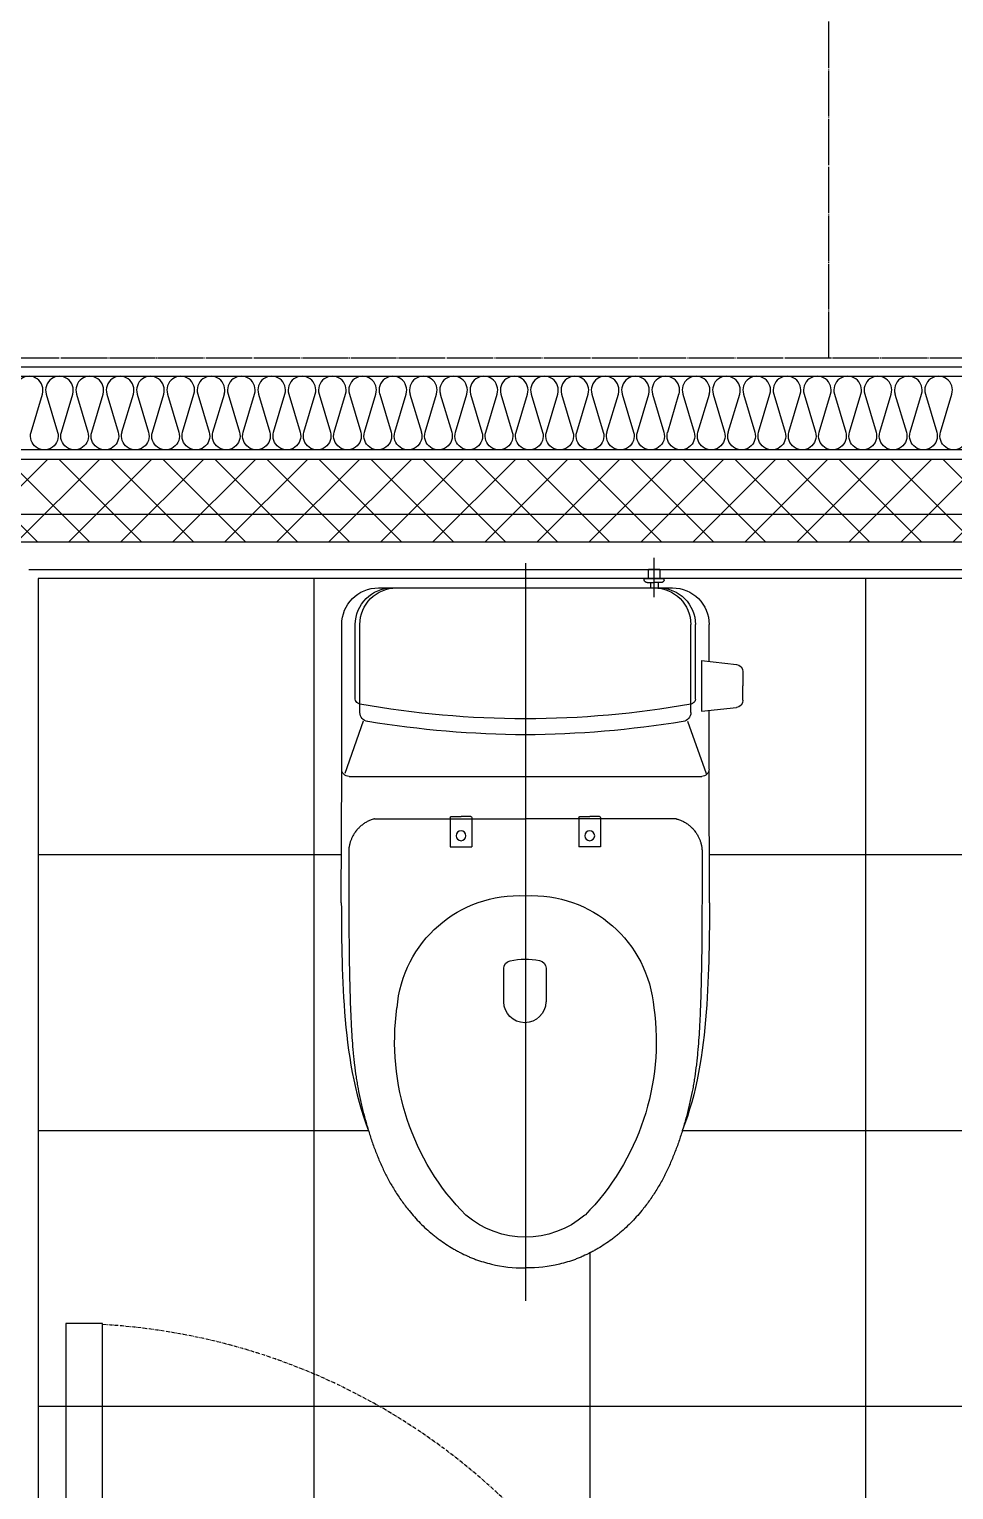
# Model space of a CAD drawing. Header units: millimetres. Extents: x 18456 to 179493, y -203649 to 469211.
# Drawn here: x 143035 to 144041, y -105416 to -103828 of the extents above; entities that cross this region are included whole.
import ezdxf

# ---------------------------------------------------------------- set-up
doc = ezdxf.new("R2010")
doc.units = ezdxf.units.MM
doc.linetypes.add('X-평면도(기본형)$0$CEN', pattern=[52.5, 50, -1, 0.5, -1])
doc.linetypes.add('X-평면도(기본형)$0$CENN', pattern=[6.3, 4, -1, 0.3, -1])
for name, color, linetype, true_color in [('X-평면도(기본형)$0$40HAT', 9, 'Continuous', 0x808080), ('X-평면도(기본형)$0$CEN', 1, 'X-평면도(기본형)$0$CEN', 0xff0000), ('X-평면도(기본형)$0$DOOR', 4, 'Continuous', 0x00ffff), ('X-평면도(기본형)$0$FIN', 9, 'Continuous', 0x808080), ('X-평면도(기본형)$0$FUR', 6, 'Continuous', 0xff00ff), ('X-평면도(기본형)$0$INS', 9, 'Continuous', 0x808080), ('X-평면도(기본형)$0$INSUL', 9, 'Continuous', 0x808080), ('X-평면도(기본형)$0$MC', 7, 'Continuous', 0x7f7fff), ('X-평면도(기본형)$0$TIL', 5, 'Continuous', 0x0000ff), ('X-평면도(기본형)$0$W1', 2, 'Continuous', 0xffff00), ('X-평면도(기본형)$0$W2', 3, 'Continuous', 0x00ff00)]:
    doc.layers.add(name, color=color, linetype=linetype, true_color=true_color)

# ---------------------------------------------------------------- blocks, each defined once
blk = doc.blocks.new('X-평면도(기본형)$0$IC708')
at = {"layer": 'X-평면도(기본형)$0$FUR'}
for p, q in [((284262.2, 50655.8), (284105.2, 50655.8)), ((284407.7, 50656.2), (284262.2, 50655.8)), ((284270.3, 50647.8), (284270.3, 50264.1)), ((284065.2, 50615.8), (284065.2, 50296.1)), ((284316.3, 50537.7), (284346.8, 50537.7)), ((284346.8, 50537.7), (284346.8, 50514.2)), ((284316.3, 50514.2), (284346.8, 50514.2)), ((284479.1, 50479.6), (284515.4, 50479.6)), ((284478.9, 50433.5), (284515.4, 50433.5)), ((284316.3, 50397.7), (284346.8, 50397.7)), ((284346.8, 50374.2), (284346.8, 50397.7)), ((284316.3, 50374.2), (284346.8, 50374.2)), ((284055.2, 50321.9), (284045, 50321.9)), ((284045, 50321.9), (284045, 50309.9)), ((284057, 50326.6), (284055.2, 50326.6)), ((284055.2, 50326.6), (284055.2, 50305.1)), ((284059.5, 50323.6), (284059.5, 50315.8)), ((284059.5, 50320), (284065.2, 50320)), ((284045, 50309.9), (284055.2, 50309.9)), ((284057, 50305.1), (284055.2, 50305.1)), ((284059.5, 50308.1), (284059.5, 50315.8)), ((284059.5, 50311.6), (284065.2, 50311.6)), ((284145.3, 50256.1), (284105.2, 50256.1)), ((284144.4, 50264.5), (284199.4, 50264.5)), ((284144.4, 50264.5), (284148.4, 50226.5)), ((284199.4, 50264.5), (284195.3, 50226.5)), ((284262.2, 50256.1), (284198.5, 50256.1)), ((284407.7, 50255.7), (284263, 50256.2)), ((284156.4, 50219.3), (284171.9, 50219.3)), ((284187.4, 50219.3), (284171.9, 50219.3))]:
    blk.add_line(p, q, dxfattribs=at)
at = {"layer": 'X-평면도(기본형)$0$FUR', "ltscale": 30}
for p, q in [((284210.2, 50632.3), (284267.1, 50652.5)), ((284186.2, 50641), (284105.2, 50641)), ((284200.8, 50636), (284105.2, 50636)), ((284191.7, 50636), (284190.7, 50638.1)), ((284075.2, 50315.8), (284032.6, 50315.8)), ((284200.8, 50276), (284105.2, 50276)), ((284186.2, 50271), (284105.2, 50271)), ((284191.7, 50276), (284190.7, 50273.8)), ((284210.2, 50279.6), (284267.1, 50259.4))]:
    blk.add_line(p, q, dxfattribs=at)
at = {"layer": 'X-평면도(기본형)$0$FUR', "linetype": 'Continuous'}
for p, q in [((284316.3, 50619.8), (284316.3, 50456)), ((284314, 50536.7), (284314, 50526)), ((284314, 50515.2), (284314, 50526)), ((284315, 50537.7), (284316.3, 50537.7)), ((284315, 50514.2), (284316.3, 50514.2)), ((284315, 50514.2), (284316.3, 50514.2)), ((284316.3, 50292.1), (284316.3, 50456)), ((284315, 50397.7), (284315.1, 50397.7)), ((284315, 50397.7), (284316.3, 50397.7)), ((284314, 50396.7), (284314, 50386)), ((284314, 50375.2), (284314, 50386)), ((284315, 50374.2), (284316.3, 50374.2))]:
    blk.add_line(p, q, dxfattribs=at)
at = {"layer": 'X-평면도(기본형)$0$FUR', "color": 1, "ltscale": 30, "true_color": 0xff0000}
blk.add_line((284038.3, 50456), (284840.4, 50456), dxfattribs=at)
at = {"layer": 'X-평면도(기본형)$0$FUR'}
for centre in [(284334.8, 50526), (284334.8, 50386)]:
    blk.add_circle(centre, 5.41, dxfattribs=at)
for centre, radius, start, end in [((284105.2, 50615.8), 40, 90, 180), ((284262.3, 50647.8), 8, 0, 90.1413), ((284105.2, 50601), 40, 90, 180), ((284105.2, 50596), 40, 90, 180), ((284200.8, 50626), 10, 9.0759, 90), ((283058.1, 50443.4), 1167.2, 0.6154, 9.0759), ((284532.6, 50463.3), 132.7, 94.5982, 183.1792), ((284558.8, 50329.7), 268.5, 45.3716, 97.8899), ((284671.7, 50456), 99.6, 319.4521, 40.5479), ((284479.1, 50471), 8.57, 90, 168.5807), ((284515.1, 50456.6), 23, 270.7437, 89.2563), ((284552.8, 50456.1), 83.8, 168.5807, 190.7683), ((283058.1, 50468.5), 1167.2, 350.9241, 359.3846), ((284532.6, 50448.6), 132.7, 176.8208, 265.4018), ((284478.9, 50442.1), 8.57, 190.7683, 270), ((284558.8, 50582.2), 268.5, 262.1101, 314.6284), ((284056.4, 50323.6), 3.06, 0, 79.0464), ((284056.4, 50308.1), 3.06, 280.9536, 360), ((284105.2, 50316), 40, 180, 270), ((284105.2, 50311), 40, 180, 270), ((284105.2, 50296.1), 40, 180, 270), ((284200.8, 50286), 10, 270, 350.9241), ((284262.3, 50264.1), 8, 269.8587, 0), ((284156.4, 50227.3), 8, 186.0875, 270), ((284187.4, 50227.3), 8, 270, 353.9125)]:
    blk.add_arc(centre, radius, start, end, dxfattribs=at)
at = {"layer": 'X-평면도(기본형)$0$FUR', "ltscale": 30}
for centre, radius, start, end in [((284186.2, 50636), 5, 24.9671, 90), ((283182.2, 50456), 1025.4, 349.8897, 10.1103), ((284186.2, 50276), 5, 270, 335.0329)]:
    blk.add_arc(centre, radius, start, end, dxfattribs=at)
at = {"layer": 'X-평면도(기본형)$0$FUR', "linetype": 'Continuous'}
for centre, start, end in [((284315, 50536.7), 90, 179), ((284315, 50515.2), 181, 270), ((284315, 50396.7), 90, 179), ((284315, 50375.2), 181, 270)]:
    blk.add_arc(centre, 1, start, end, dxfattribs=at)
at = {"layer": 'X-평면도(기본형)$0$FUR'}
for points in [[(284407.7, 50656.2), (284440.7, 50656.1, 0), (284527.5, 50655.8, 0), (284614.7, 50642.5, 0), (284655.6, 50626.7, 0)], [(284407.7, 50255.7), (284440.7, 50255.8, 0), (284527.5, 50256.2, 0), (284614.7, 50269.4, 0), (284655.6, 50285.3, 0)]]:
    blk.add_open_spline(points, degree=3, knots=[0, 0, 0, 0, 129.171274, 260.661175, 260.661175, 260.661175, 260.661175], dxfattribs=at)
at = {"layer": 'X-평면도(기본형)$0$FUR', "linetype": 'Continuous'}
for points, degree, knots in [([(284316.3, 50619.8), (284316.4, 50620.1, 0), (284316.5, 50620.4, 0), (284316.7, 50621.1, 0), (284316.9, 50622, 0), (284317.3, 50622.9, 0), (284317.7, 50624.2, 0), (284317.9, 50624.8, 0), (284318.5, 50626, 0), (284318.7, 50626.6, 0), (284319.6, 50628.3, 0), (284320.2, 50629.4, 0), (284321.6, 50631.6, 0), (284322.4, 50632.7, 0), (284323.6, 50634.2, 0), (284324.2, 50634.9, 0), (284324.8, 50635.7, 0), (284325.1, 50636, 0), (284325.3, 50636.1, 0), (284325.5, 50636.4, 0), (284326.5, 50637.4, 0), (284327.5, 50638.4, 0), (284328.6, 50639.3, 0), (284328.8, 50639.4, 0), (284329, 50639.6, 0), (284329.4, 50639.9, 0), (284329.7, 50640.2, 0), (284330.5, 50640.8, 0), (284331, 50641.2, 0), (284332.1, 50641.9, 0), (284332.6, 50642.2, 0), (284333.7, 50642.9, 0), (284334.2, 50643.2, 0), (284334.8, 50643.5, 0)], 3, [0, 0, 0, 0, 0.03125, 0.03125, 0.0625, 0.125, 0.125, 0.1875, 0.1875, 0.25, 0.25, 0.375, 0.375, 0.5, 0.5, 0.5625, 0.59375, 0.59375, 0.609375, 0.609375, 0.625, 0.75, 0.75, 0.765625, 0.765625, 0.78125, 0.8125, 0.8125, 0.875, 0.875, 0.9375, 0.9375, 1, 1, 1, 1]), ([(284334.8, 50643.5), (284335.2, 50643.8, 0), (284335.7, 50644, 0), (284336.7, 50644.5, 0), (284338.1, 50645.2, 0), (284340.6, 50646.2, 0), (284343, 50646.9, 0), (284344.3, 50647.2, 0), (284344.8, 50647.3, 0), (284345.1, 50647.4, 0), (284345.9, 50647.5, 0), (284346.4, 50647.6, 0), (284347.5, 50647.8, 0), (284348.1, 50647.9, 0), (284348.9, 50648, 0), (284349.2, 50648, 0), (284349.7, 50648.1, 0), (284350.3, 50648.1, 0), (284351, 50648.2, 0), (284351.4, 50648.2, 0), (284351.6, 50648.2, 0), (284351.6, 50648.2, 0), (284351.7, 50648.2, 0), (284351.7, 50648.2, 0), (284351.8, 50648.2, 0), (284352.4, 50648.2, 0), (284353.1, 50648.2, 0), (284353.8, 50648.2, 0), (284353.9, 50648.2, 0), (284354, 50648.2, 0), (284354.2, 50648.2, 0), (284354.6, 50648.2, 0), (284355.5, 50648.2, 0), (284356.9, 50648.2, 0), (284358, 50648.2, 0), (284359.1, 50648.2, 0), (284359.7, 50648.2, 0), (284362.4, 50648.2, 0), (284364.6, 50648.2, 0), (284367.9, 50648.2, 0), (284369, 50648.2, 0), (284371.2, 50648.2, 0), (284376.6, 50648.2, 0), (284399.7, 50648.1, 0), (284421.6, 50648, 0), (284441.3, 50647.9, 0), (284443.5, 50647.9, 0), (284447.9, 50647.8, 0), (284454.5, 50647.8, 0), (284469.8, 50647.6, 0), (284491.8, 50647.2, 0), (284509.9, 50646.7, 0), (284519.2, 50646.4, 0), (284520.3, 50646.3, 0), (284520.8, 50646.3, 0), (284522.5, 50646.2, 0), (284525.8, 50646.1, 0), (284531.2, 50645.9, 0), (284535.6, 50645.7, 0), (284538.9, 50645.5, 0), (284540, 50645.5, 0), (284542.2, 50645.4, 0), (284552.1, 50644.8, 0), (284561.9, 50644.2, 0), (284572.9, 50643.1, 0), (284575, 50642.9, 0), (284579.4, 50642.5, 0), (284586, 50641.7, 0), (284594.7, 50640.5, 0), (284601.2, 50639.5, 0), (284604.4, 50638.9, 0), (284605.5, 50638.8, 0), (284607.7, 50638.4, 0), (284613.1, 50637.4, 0), (284620.6, 50635.8, 0), (284627.1, 50634.4, 0), (284631.3, 50633.3, 0), (284633.5, 50632.8, 0), (284639.8, 50631.2, 0), (284644.1, 50630, 0), (284652.5, 50627.6, 0), (284656.7, 50626.3, 0), (284665.1, 50623.6, 0), (284669.3, 50622.2, 0), (284675.5, 50619.9, 0), (284677.5, 50619.1, 0), (284681.6, 50617.5, 0), (284687.7, 50615.1, 0), (284695.8, 50611.5, 0), (284701.7, 50608.6, 0), (284704.7, 50607.1, 0), (284705.7, 50606.6, 0), (284707.6, 50605.6, 0), (284712.5, 50603, 0), (284719.1, 50599.1, 0), (284724.7, 50595.5, 0), (284728.3, 50593.1, 0), (284730.1, 50591.8, 0), (284735.5, 50588, 0), (284739, 50585.3, 0), (284742.4, 50582.5, 0)], 3, [0, 0, 0, 0, 0.003906, 0.003906, 0.007812, 0.015625, 0.023437, 0.025391, 0.025391, 0.027344, 0.027344, 0.03125, 0.03125, 0.035156, 0.035156, 0.037109, 0.037109, 0.039062, 0.041016, 0.041992, 0.041992, 0.042236, 0.042236, 0.04248, 0.04248, 0.042969, 0.046875, 0.047363, 0.047363, 0.047852, 0.047852, 0.048828, 0.050781, 0.054688, 0.058594, 0.058594, 0.0625, 0.0625, 0.078125, 0.078125, 0.085937, 0.085937, 0.09375, 0.125, 0.25, 0.25, 0.265625, 0.265625, 0.28125, 0.3125, 0.375, 0.4375, 0.441406, 0.441406, 0.445312, 0.445312, 0.453125, 0.46875, 0.484375, 0.484375, 0.492187, 0.492187, 0.5, 0.5625, 0.5625, 0.578125, 0.578125, 0.59375, 0.625, 0.640625, 0.640625, 0.648437, 0.648437, 0.65625, 0.6875, 0.703125, 0.703125, 0.71875, 0.71875, 0.75, 0.75, 0.78125, 0.78125, 0.8125, 0.8125, 0.828125, 0.828125, 0.84375, 0.875, 0.890625, 0.890625, 0.898437, 0.898437, 0.90625, 0.9375, 0.953125, 0.953125, 0.96875, 0.96875, 1, 1, 1, 1]), ([(284334.8, 50643.5), (284334.8, 50643.5, 0), (284334.8, 50643.5, 0), (284334.8, 50643.5, 0), (284334.8, 50643.5, 0), (284334.8, 50643.5, 0), (284334.8, 50643.5, 0), (284334.8, 50643.5, 0), (284334.8, 50643.6, 0), (284334.8, 50643.6, 0), (284334.8, 50643.6, 0), (284334.8, 50643.6, 0), (284334.8, 50643.5, 0), (284334.8, 50643.5, 0), (284334.8, 50643.5, 0), (284334.8, 50643.5, 0), (284334.8, 50643.5, 0), (284334.8, 50643.5, 0)], 3, [0, 0, 0, 0, 0.1845, 0.236777, 0.29007, 0.34436, 0.399626, 0.455843, 0.512986, 0.571029, 0.629943, 0.689698, 0.750265, 0.81161, 0.873703, 0.936511, 1, 1, 1, 1]), ([(284742.4, 50582.5), (284744.8, 50580.6, 0), (284747.1, 50578.6, 0), (284751.6, 50574.6, 0), (284753.8, 50572.5, 0), (284760.2, 50566.2, 0), (284765.3, 50560.6, 0), (284770.1, 50554.7, 0), (284771.9, 50552.3, 0), (284772.8, 50551.1, 0), (284775.5, 50547.5, 0), (284779, 50542.6, 0), (284783, 50536.1, 0), (284785.3, 50532.2, 0), (284786.7, 50529.6, 0), (284787.4, 50528.2, 0), (284789.5, 50524.2, 0), (284790.8, 50521.5, 0), (284792.6, 50517.3, 0), (284793.2, 50515.9, 0), (284794.4, 50513.1, 0), (284794.9, 50511.7, 0), (284796.5, 50507.4, 0), (284797.4, 50504.6, 0), (284799.2, 50498.8, 0), (284803.1, 50484.2, 0), (284804.8, 50469, 0), (284804.8, 50456.9, 0)], 3, [0, 0, 0, 0, 0.0625, 0.0625, 0.125, 0.125, 0.25, 0.28125, 0.28125, 0.3125, 0.3125, 0.375, 0.4375, 0.46875, 0.46875, 0.5, 0.5, 0.5625, 0.5625, 0.59375, 0.59375, 0.625, 0.625, 0.6875, 0.6875, 0.75, 1, 1, 1, 1]), ([(284742.4, 50329.4), (284744.8, 50331.3, 0), (284747.1, 50333.3, 0), (284751.6, 50337.3, 0), (284753.8, 50339.4, 0), (284760.2, 50345.8, 0), (284765.3, 50351.3, 0), (284770.1, 50357.2, 0), (284771.9, 50359.6, 0), (284772.8, 50360.8, 0), (284775.5, 50364.4, 0), (284779, 50369.4, 0), (284783, 50375.8, 0), (284785.3, 50379.7, 0), (284786.7, 50382.4, 0), (284787.4, 50383.7, 0), (284789.5, 50387.7, 0), (284790.8, 50390.5, 0), (284792.6, 50394.6, 0), (284793.2, 50396, 0), (284794.4, 50398.8, 0), (284794.9, 50400.2, 0), (284796.5, 50404.5, 0), (284797.4, 50407.4, 0), (284799.2, 50413.1, 0), (284803.1, 50427.8, 0), (284804.8, 50442.9, 0), (284804.8, 50455, 0), (284804.8, 50455.3, 0), (284804.8, 50455.6, 0), (284804.8, 50456, 0)], 3, [0, 0, 0, 0, 0.0625, 0.0625, 0.125, 0.125, 0.25, 0.28125, 0.28125, 0.3125, 0.3125, 0.375, 0.4375, 0.46875, 0.46875, 0.5, 0.5, 0.5625, 0.5625, 0.59375, 0.59375, 0.625, 0.625, 0.6875, 0.6875, 0.75, 1, 1, 1, 1.006803, 1.006803, 1.006803, 1.006803]), ([(284804.8, 50456.9), (284804.8, 50456.5, 0), (284804.8, 50456, 0), (284804.8, 50456, 0), (284804.8, 50456, 0)], 2, [0, 0, 0, 1, 1, 1.004333, 1.004333, 1.004333]), ([(284334.8, 50268.4), (284335.2, 50268.1, 0), (284335.7, 50267.9, 0), (284336.7, 50267.4, 0), (284338.1, 50266.7, 0), (284340.6, 50265.7, 0), (284343, 50265, 0), (284344.3, 50264.7, 0), (284344.8, 50264.6, 0), (284345.1, 50264.5, 0), (284345.9, 50264.4, 0), (284346.4, 50264.3, 0), (284347.5, 50264.1, 0), (284348.1, 50264, 0), (284348.9, 50263.9, 0), (284349.2, 50263.9, 0), (284349.7, 50263.9, 0), (284350.3, 50263.8, 0), (284351, 50263.8, 0), (284351.4, 50263.7, 0), (284351.6, 50263.7, 0), (284351.6, 50263.7, 0), (284351.7, 50263.7, 0), (284351.7, 50263.7, 0), (284351.8, 50263.7, 0), (284352.4, 50263.7, 0), (284353.1, 50263.7, 0), (284353.8, 50263.7, 0), (284353.9, 50263.7, 0), (284354, 50263.7, 0), (284354.2, 50263.7, 0), (284354.6, 50263.7, 0), (284355.5, 50263.7, 0), (284356.9, 50263.7, 0), (284358, 50263.7, 0), (284359.1, 50263.7, 0), (284359.7, 50263.7, 0), (284362.4, 50263.7, 0), (284364.6, 50263.7, 0), (284367.9, 50263.7, 0), (284369, 50263.7, 0), (284371.2, 50263.7, 0), (284376.6, 50263.7, 0), (284399.7, 50263.8, 0), (284421.6, 50263.9, 0), (284441.3, 50264, 0), (284443.5, 50264, 0), (284447.9, 50264.1, 0), (284454.5, 50264.1, 0), (284469.8, 50264.3, 0), (284491.8, 50264.7, 0), (284509.9, 50265.2, 0), (284519.2, 50265.6, 0), (284520.3, 50265.6, 0), (284520.8, 50265.6, 0), (284522.5, 50265.7, 0), (284525.8, 50265.8, 0), (284531.2, 50266, 0), (284535.6, 50266.2, 0), (284538.9, 50266.4, 0), (284540, 50266.4, 0), (284542.2, 50266.6, 0), (284552.1, 50267.1, 0), (284561.9, 50267.8, 0), (284572.9, 50268.8, 0), (284575, 50269, 0), (284579.4, 50269.5, 0), (284586, 50270.2, 0), (284594.7, 50271.4, 0), (284601.2, 50272.4, 0), (284604.4, 50273, 0), (284605.5, 50273.2, 0), (284607.7, 50273.5, 0), (284613.1, 50274.5, 0), (284620.6, 50276.1, 0), (284627.1, 50277.5, 0), (284631.3, 50278.6, 0), (284633.5, 50279.1, 0), (284639.8, 50280.7, 0), (284644.1, 50281.9, 0), (284652.5, 50284.3, 0), (284656.7, 50285.6, 0), (284665.1, 50288.3, 0), (284669.3, 50289.7, 0), (284675.5, 50292, 0), (284677.5, 50292.8, 0), (284681.6, 50294.4, 0), (284687.7, 50296.8, 0), (284695.8, 50300.4, 0), (284701.7, 50303.3, 0), (284704.7, 50304.8, 0), (284705.7, 50305.3, 0), (284707.6, 50306.3, 0), (284712.5, 50308.9, 0), (284719.1, 50312.8, 0), (284724.7, 50316.4, 0), (284728.3, 50318.8, 0), (284730.1, 50320.1, 0), (284735.5, 50323.9, 0), (284739, 50326.6, 0), (284742.4, 50329.4, 0)], 3, [0, 0, 0, 0, 0.003906, 0.003906, 0.007812, 0.015625, 0.023437, 0.025391, 0.025391, 0.027344, 0.027344, 0.03125, 0.03125, 0.035156, 0.035156, 0.037109, 0.037109, 0.039062, 0.041016, 0.041992, 0.041992, 0.042236, 0.042236, 0.04248, 0.04248, 0.042969, 0.046875, 0.047363, 0.047363, 0.047852, 0.047852, 0.048828, 0.050781, 0.054688, 0.058594, 0.058594, 0.0625, 0.0625, 0.078125, 0.078125, 0.085937, 0.085937, 0.09375, 0.125, 0.25, 0.25, 0.265625, 0.265625, 0.28125, 0.3125, 0.375, 0.4375, 0.441406, 0.441406, 0.445312, 0.445312, 0.453125, 0.46875, 0.484375, 0.484375, 0.492187, 0.492187, 0.5, 0.5625, 0.5625, 0.578125, 0.578125, 0.59375, 0.625, 0.640625, 0.640625, 0.648437, 0.648437, 0.65625, 0.6875, 0.703125, 0.703125, 0.71875, 0.71875, 0.75, 0.75, 0.78125, 0.78125, 0.8125, 0.8125, 0.828125, 0.828125, 0.84375, 0.875, 0.890625, 0.890625, 0.898437, 0.898437, 0.90625, 0.9375, 0.953125, 0.953125, 0.96875, 0.96875, 1, 1, 1, 1]), ([(284316.3, 50292.1), (284316.4, 50291.8, 0), (284316.5, 50291.5, 0), (284316.7, 50290.8, 0), (284316.9, 50289.9, 0), (284317.3, 50289, 0), (284317.7, 50287.7, 0), (284317.9, 50287.1, 0), (284318.5, 50285.9, 0), (284318.7, 50285.4, 0), (284319.6, 50283.6, 0), (284320.2, 50282.5, 0), (284321.6, 50280.3, 0), (284322.4, 50279.2, 0), (284323.6, 50277.7, 0), (284324.2, 50277, 0), (284324.8, 50276.3, 0), (284325.1, 50275.9, 0), (284325.3, 50275.8, 0), (284325.5, 50275.5, 0), (284326.5, 50274.5, 0), (284327.5, 50273.5, 0), (284328.6, 50272.6, 0), (284328.8, 50272.5, 0), (284329, 50272.3, 0), (284329.4, 50272, 0), (284329.7, 50271.7, 0), (284330.5, 50271.1, 0), (284331, 50270.7, 0), (284332.1, 50270, 0), (284332.6, 50269.7, 0), (284333.7, 50269, 0), (284334.2, 50268.7, 0), (284334.8, 50268.4, 0)], 3, [0, 0, 0, 0, 0.03125, 0.03125, 0.0625, 0.125, 0.125, 0.1875, 0.1875, 0.25, 0.25, 0.375, 0.375, 0.5, 0.5, 0.5625, 0.59375, 0.59375, 0.609375, 0.609375, 0.625, 0.75, 0.75, 0.765625, 0.765625, 0.78125, 0.8125, 0.8125, 0.875, 0.875, 0.9375, 0.9375, 1, 1, 1, 1]), ([(284334.8, 50268.4), (284334.8, 50268.4, 0), (284334.8, 50268.4, 0), (284334.8, 50268.4, 0), (284334.8, 50268.4, 0), (284334.8, 50268.4, 0), (284334.8, 50268.4, 0), (284334.8, 50268.4, 0), (284334.8, 50268.4, 0), (284334.8, 50268.4, 0), (284334.8, 50268.4, 0), (284334.8, 50268.4, 0), (284334.8, 50268.4, 0), (284334.8, 50268.4, 0), (284334.8, 50268.4, 0), (284334.8, 50268.4, 0), (284334.8, 50268.4, 0), (284334.8, 50268.4, 0)], 3, [0, 0, 0, 0, 0.1845, 0.236777, 0.29007, 0.34436, 0.399626, 0.455843, 0.512986, 0.571029, 0.629943, 0.689698, 0.750265, 0.81161, 0.873703, 0.936511, 1, 1, 1, 1])]:
    blk.add_open_spline(points, degree=degree, knots=knots, dxfattribs=at)
at = {"layer": 'X-평면도(기본형)$0$FUR'}
blk.add_open_spline([(284804.8, 50456), (284804.8, 50456, 0), (284804.8, 50456, 0), (284804.8, 50456, 0)], degree=3, dxfattribs=at)
blk.add_open_spline([(284804.8, 50456), (284804.8, 50456, 0), (284804.8, 50456, 0), (284804.8, 50456, 0)], degree=3, dxfattribs=at)
at = {"layer": 'X-평면도(기본형)$0$FUR', "linetype": 'Continuous'}
blk.add_open_spline([(284804.8, 50456), (284804.8, 50456, 0), (284804.8, 50456, 0)], degree=2, dxfattribs=at)
blk = doc.blocks.new('X-평면도(기본형)$0$ba18601500')
at = {"layer": 'X-평면도(기본형)$0$MC'}
blk.add_lwpolyline([(0, -1860), (0, 0), (1500, 0), (1500, -1860)], close=True, dxfattribs=at)
at = {"layer": 'X-평면도(기본형)$0$TIL'}
for p, q in [((300, 0), (300, -329.9)), ((600, 0), (600, -359.2)), ((900, 0), (900, -1060)), ((0, -300), (1500, -300)), ((733.4, -600), (1500, -600)), ((600, -700.8), (600, -1060)), ((300, -730), (300, -1060)), ((0, -900), (1500, -900))]:
    blk.add_line(p, q, dxfattribs=at)
at = {"layer": 'X-평면도(기본형)$0$FUR'}
blk.add_blockref('X-평면도(기본형)$0$IC708', (-284055.2, -50986), dxfattribs=at)
blk = doc.blocks.new('X-평면도(기본형)$0$wd170750')
at = {"layer": 'X-평면도(기본형)$0$DOOR', "color": 1, "true_color": 0xff0000}
for p, q in [((23, 0), (0, 150)), ((23, 150), (0, 0)), ((727, 0), (750, 150)), ((727, 150), (750, 0))]:
    blk.add_line(p, q, dxfattribs=at)
at = {"layer": 'X-평면도(기본형)$0$DOOR', "color": 6, "true_color": 0xff00ff}
blk.add_lwpolyline([(30, 160), (70, 160), (70, 850), (30, 850)], close=True, dxfattribs=at)
at = {"layer": 'X-평면도(기본형)$0$DOOR'}
for points in [[(0, 150), (0, 160), (30, 160), (30, 105), (25, 105), (25, 150)], [(750, 150), (750, 160), (720, 160), (720, 105), (725, 105), (725, 150)], [(0, 0), (0, 150), (23, 150), (23, 0)], [(750, 0), (750, 150), (727, 150), (727, 0)], [(40, 120), (30, 120), (30, 100), (25, 100), (25, 0), (30, 0), (30, 10), (40, 10)], [(710, 120), (720, 120), (720, 100), (725, 100), (725, 0), (720, 0), (720, 10), (710, 10)], [(-20, 0), (40, 0), (40, -12), (-20, -12)], [(710, 0), (770, 0), (770, -12), (710, -12)]]:
    blk.add_lwpolyline(points, close=True, dxfattribs=at)
at = {"layer": 'X-평면도(기본형)$0$DOOR', "color": 8, "true_color": 0x808080}
blk.add_lwpolyline([(30, 160), (720, 160), (720, 120), (30, 120)], close=True, dxfattribs=at)
at = {"layer": 'X-평면도(기본형)$0$DOOR', "color": 1, "linetype": 'X-평면도(기본형)$0$CENN', "true_color": 0xff0000}
blk.add_arc((30, 160), 690, 0, 86.6766, dxfattribs=at)
blk = doc.blocks.new('U232 (X-평면도(기본형)$0$ins-l)')
at = {"layer": 'X-평면도(기본형)$0$INSUL', "color": 8, "true_color": 0x808080}
for p, q in [((4385.5, 75.8), (4370.1, 24.2)), ((4406.1, 24.2), (4390.7, 75.8)), ((4426.8, 75.8), (4411.3, 24.2)), ((4447.4, 24.2), (4431.9, 75.8)), ((4468, 75.8), (4452.5, 24.2)), ((4488.6, 24.2), (4473.1, 75.8)), ((4509.2, 75.8), (4493.7, 24.2)), ((4529.8, 24.2), (4514.3, 75.8)), ((4550.4, 75.8), (4535, 24.2)), ((4571, 24.2), (4555.6, 75.8)), ((4591.6, 75.8), (4576.2, 24.2)), ((4612.2, 24.2), (4596.8, 75.8)), ((4632.9, 75.8), (4617.4, 24.2)), ((4653.5, 24.2), (4638, 75.8)), ((4674.1, 75.8), (4658.6, 24.2)), ((4694.7, 24.2), (4679.2, 75.8)), ((4715.3, 75.8), (4699.8, 24.2)), ((4735.9, 24.2), (4720.4, 75.8)), ((4756.5, 75.8), (4741.1, 24.2)), ((4777.1, 24.2), (4761.7, 75.8)), ((4797.7, 75.8), (4782.3, 24.2)), ((4818.3, 24.2), (4802.9, 75.8)), ((4839, 75.8), (4823.5, 24.2)), ((4859.6, 24.2), (4844.1, 75.8)), ((4880.2, 75.8), (4864.7, 24.2)), ((4900.8, 24.2), (4885.3, 75.8)), ((4921.4, 75.8), (4905.9, 24.2)), ((4942, 24.2), (4926.5, 75.8)), ((4962.6, 75.8), (4947.2, 24.2)), ((4983.2, 24.2), (4967.8, 75.8)), ((5003.8, 75.8), (4988.4, 24.2)), ((5024.4, 24.2), (5009, 75.8)), ((5045, 75.8), (5029.6, 24.2)), ((5065.7, 24.2), (5050.2, 75.8)), ((5086.3, 75.8), (5070.8, 24.2)), ((5106.9, 24.2), (5091.4, 75.8)), ((5127.5, 75.8), (5112, 24.2)), ((5148.1, 24.2), (5132.6, 75.8)), ((5168.7, 75.8), (5153.3, 24.2)), ((5189.3, 24.2), (5173.9, 75.8)), ((5209.9, 75.8), (5194.5, 24.2)), ((5230.5, 24.2), (5215.1, 75.8)), ((5251.1, 75.8), (5235.7, 24.2)), ((5271.8, 24.2), (5256.3, 75.8)), ((5292.4, 75.8), (5276.9, 24.2)), ((5313, 24.2), (5297.5, 75.8)), ((5333.6, 75.8), (5318.1, 24.2)), ((5354.2, 24.2), (5338.7, 75.8)), ((5374.8, 75.8), (5359.3, 24.2)), ((5395.4, 24.2), (5380, 75.8)), ((5416, 75.8), (5400.6, 24.2)), ((5436.6, 24.2), (5421.2, 75.8)), ((5457.2, 75.8), (5441.8, 24.2)), ((5477.9, 24.2), (5462.4, 75.8)), ((5498.5, 75.8), (5483, 24.2)), ((5519.1, 24.2), (5503.6, 75.8)), ((5539.7, 75.8), (5524.2, 24.2)), ((5560.3, 24.2), (5544.8, 75.8)), ((5580.9, 75.8), (5565.4, 24.2)), ((5601.5, 24.2), (5586.1, 75.8)), ((5622.1, 75.8), (5606.7, 24.2))]:
    blk.add_line(p, q, dxfattribs=at)
at = {"layer": 'X-평면도(기본형)$0$INSUL', "color": 8, "true_color": 0x808080, "extrusion": (0, 0, -1)}
for centre in [(-4367.5, 81.2), (-4408.7, 81.2), (-4449.9, 81.2), (-4491.2, 81.2), (-4532.4, 81.2), (-4573.6, 81.2), (-4614.8, 81.2), (-4656, 81.2), (-4697.3, 81.2), (-4738.5, 81.2), (-4779.7, 81.2), (-4820.9, 81.2), (-4862.1, 81.2), (-4903.4, 81.2), (-4944.6, 81.2), (-4985.8, 81.2), (-5027, 81.2), (-5068.2, 81.2), (-5109.5, 81.2), (-5150.7, 81.2), (-5191.9, 81.2), (-5233.1, 81.2), (-5274.3, 81.2), (-5315.6, 81.2), (-5356.8, 81.2), (-5398, 81.2), (-5439.2, 81.2), (-5480.4, 81.2), (-5521.7, 81.2), (-5562.9, 81.2), (-5604.1, 81.2)]:
    blk.add_arc(centre, 18.8, 343.3008, 196.6992, dxfattribs=at)
at = {"layer": 'X-평면도(기본형)$0$INSUL', "color": 8, "true_color": 0x808080}
for centre in [(4388.1, 18.8), (4429.3, 18.8), (4470.6, 18.8), (4511.8, 18.8), (4553, 18.8), (4594.2, 18.8), (4635.4, 18.8), (4676.6, 18.8), (4717.9, 18.8), (4759.1, 18.8), (4800.3, 18.8), (4841.5, 18.8), (4882.7, 18.8), (4924, 18.8), (4965.2, 18.8), (5006.4, 18.8), (5047.6, 18.8), (5088.8, 18.8), (5130.1, 18.8), (5171.3, 18.8), (5212.5, 18.8), (5253.7, 18.8), (5294.9, 18.8), (5336.2, 18.8), (5377.4, 18.8), (5418.6, 18.8), (5459.8, 18.8), (5501, 18.8), (5542.3, 18.8), (5583.5, 18.8), (5624.7, 18.8)]:
    blk.add_arc(centre, 18.8, 163.3008, 16.6992, dxfattribs=at)

msp = doc.modelspace()

# ---------------------------------------------------------------- hatches: boundary and pattern name
at = {"layer": 'X-평면도(기본형)$0$40HAT'}
h = msp.add_hatch(dxfattribs=at)
h.set_pattern_fill('H3', color=256, scale=40, style=0, pattern_type=2)
h.set_pattern_definition([(315, (-516301.965, -267489.793), (28.2842712, 28.2842712), []), (45, (-516301.965, -267489.793), (-28.2842712, 28.2842712), [])])
h.paths.add_polyline_path([(142914.6, -104295.5), (144944.6, -104295.5), (144944.6, -104385.5), (143004.6, -104385.5), (143004.6, -106055.5), (142384.6, -106055.5), (142384.6, -107235.5), (143954.6, -107235.5), (143954.6, -107345.5), (142294.6, -107345.5), (142294.6, -105965.5), (142914.6, -105965.5), (142914.6, -104295.5)], flags=0)

# ---------------------------------------------------------------- linework, layer by layer
at = {"layer": 'X-평면도(기본형)$0$CEN'}
for p, q in [((143904.6, -104185.5), (143904.6, -100605.5)), ((141494.6, -104185.5), (151504.6, -104185.5)), ((142804.6, -104355.5), (145054.6, -104355.5)), ((142974.6, -104355.5), (145054.6, -104355.5))]:
    msp.add_line(p, q, dxfattribs=at)
at = {"layer": 'X-평면도(기본형)$0$FIN'}
msp.add_line((143034.6, -104415.5), (144914.6, -104415.5), dxfattribs=at)
at = {"layer": 'X-평면도(기본형)$0$INS'}
for p, q in [((142204.6, -104205.5), (147649.6, -104205.5)), ((147534.6, -104285.5), (142284.6, -104285.5))]:
    msp.add_line(p, q, dxfattribs=at)
at = {"layer": 'X-평면도(기본형)$0$W1'}
msp.add_line((148959.6, -104195.5), (142194.6, -104195.5), dxfattribs=at)
at = {"layer": 'X-평면도(기본형)$0$W2'}
for p, q in [((142914.6, -104295.5), (144944.6, -104295.5)), ((143004.6, -104385.5), (144944.6, -104385.5))]:
    msp.add_line(p, q, dxfattribs=at)

# ---------------------------------------------------------------- block references
at = {"xscale": -1, "rotation": 90}
msp.add_blockref('X-평면도(기본형)$0$ba18601500', (143044.6, -104425.5), dxfattribs=at)
msp.add_blockref('X-평면도(기본형)$0$wd170750', (143044.6, -106085.5))
at = {"layer": 'X-평면도(기본형)$0$INSUL', "xscale": 0.7999999999999998, "yscale": 0.7999999999999998, "zscale": 0.7999999999999998, "rotation": 180}
msp.add_blockref('U232 (X-평면도(기본형)$0$ins-l)', (147534.6, -104205.5), dxfattribs=at)

doc.saveas('drawing.dxf')
